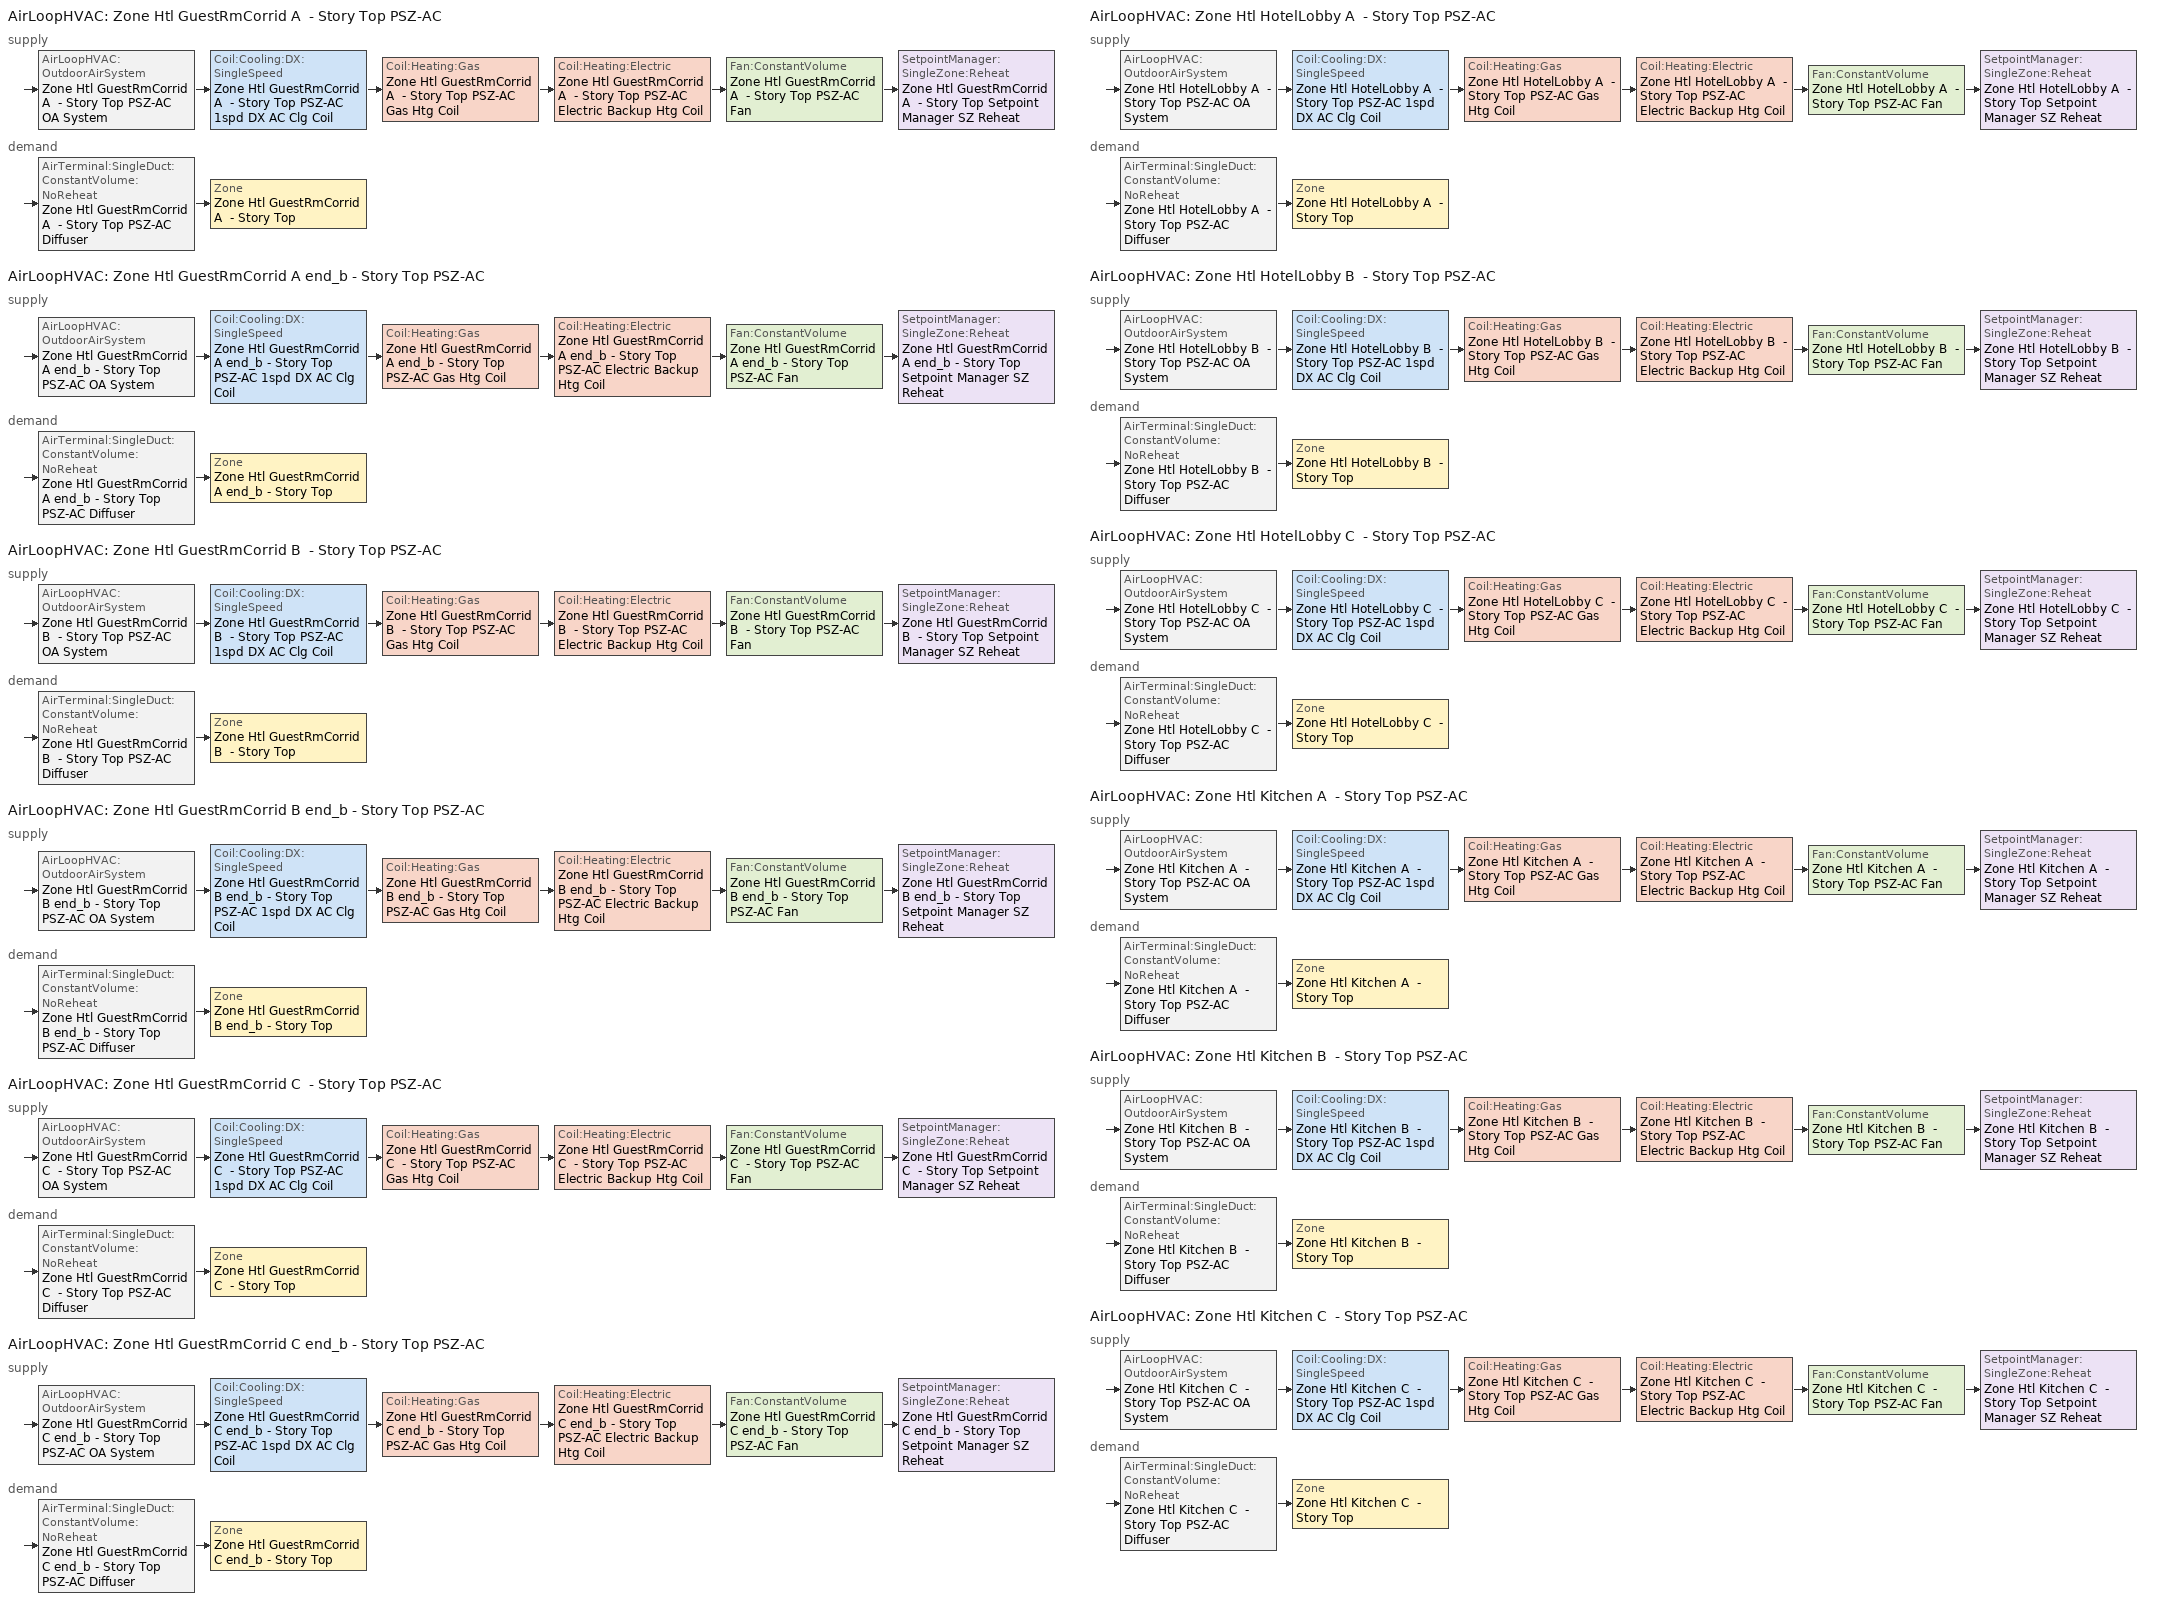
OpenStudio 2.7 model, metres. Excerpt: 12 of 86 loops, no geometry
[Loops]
AirLoopHVAC 'Zone Htl GuestRmCorrid A  - Story Top PSZ-AC'
 supply: AirLoopHVAC:OutdoorAirSystem 'Zone Htl GuestRmCorrid A  - Story Top PSZ-AC OA System' > Coil:Cooling:DX:SingleSpeed 'Zone Htl GuestRmCorrid A  - Story Top PSZ-AC 1spd DX AC Clg Coil' > Coil:Heating:Gas 'Zone Htl GuestRmCorrid A  - Story Top PSZ-AC Gas Htg Coil' > Coil:Heating:Electric 'Zone Htl GuestRmCorrid A  - Story Top PSZ-AC Electric Backup Htg Coil' > Fan:ConstantVolume 'Zone Htl GuestRmCorrid A  - Story Top PSZ-AC Fan' > SetpointManager:SingleZone:Reheat 'Zone Htl GuestRmCorrid A  - Story Top Setpoint Manager SZ Reheat'
 demand: AirTerminal:SingleDuct:ConstantVolume:NoReheat 'Zone Htl GuestRmCorrid A  - Story Top PSZ-AC Diffuser' > Zone 'Zone Htl GuestRmCorrid A  - Story Top'
AirLoopHVAC 'Zone Htl GuestRmCorrid A end_b - Story Top PSZ-AC'
 supply: AirLoopHVAC:OutdoorAirSystem 'Zone Htl GuestRmCorrid A end_b - Story Top PSZ-AC OA System' > Coil:Cooling:DX:SingleSpeed 'Zone Htl GuestRmCorrid A end_b - Story Top PSZ-AC 1spd DX AC Clg Coil' > Coil:Heating:Gas 'Zone Htl GuestRmCorrid A end_b - Story Top PSZ-AC Gas Htg Coil' > Coil:Heating:Electric 'Zone Htl GuestRmCorrid A end_b - Story Top PSZ-AC Electric Backup Htg Coil' > Fan:ConstantVolume 'Zone Htl GuestRmCorrid A end_b - Story Top PSZ-AC Fan' > SetpointManager:SingleZone:Reheat 'Zone Htl GuestRmCorrid A end_b - Story Top Setpoint Manager SZ Reheat'
 demand: AirTerminal:SingleDuct:ConstantVolume:NoReheat 'Zone Htl GuestRmCorrid A end_b - Story Top PSZ-AC Diffuser' > Zone 'Zone Htl GuestRmCorrid A end_b - Story Top'
AirLoopHVAC 'Zone Htl GuestRmCorrid B  - Story Top PSZ-AC'
 supply: AirLoopHVAC:OutdoorAirSystem 'Zone Htl GuestRmCorrid B  - Story Top PSZ-AC OA System' > Coil:Cooling:DX:SingleSpeed 'Zone Htl GuestRmCorrid B  - Story Top PSZ-AC 1spd DX AC Clg Coil' > Coil:Heating:Gas 'Zone Htl GuestRmCorrid B  - Story Top PSZ-AC Gas Htg Coil' > Coil:Heating:Electric 'Zone Htl GuestRmCorrid B  - Story Top PSZ-AC Electric Backup Htg Coil' > Fan:ConstantVolume 'Zone Htl GuestRmCorrid B  - Story Top PSZ-AC Fan' > SetpointManager:SingleZone:Reheat 'Zone Htl GuestRmCorrid B  - Story Top Setpoint Manager SZ Reheat'
 demand: AirTerminal:SingleDuct:ConstantVolume:NoReheat 'Zone Htl GuestRmCorrid B  - Story Top PSZ-AC Diffuser' > Zone 'Zone Htl GuestRmCorrid B  - Story Top'
AirLoopHVAC 'Zone Htl GuestRmCorrid B end_b - Story Top PSZ-AC'
 supply: AirLoopHVAC:OutdoorAirSystem 'Zone Htl GuestRmCorrid B end_b - Story Top PSZ-AC OA System' > Coil:Cooling:DX:SingleSpeed 'Zone Htl GuestRmCorrid B end_b - Story Top PSZ-AC 1spd DX AC Clg Coil' > Coil:Heating:Gas 'Zone Htl GuestRmCorrid B end_b - Story Top PSZ-AC Gas Htg Coil' > Coil:Heating:Electric 'Zone Htl GuestRmCorrid B end_b - Story Top PSZ-AC Electric Backup Htg Coil' > Fan:ConstantVolume 'Zone Htl GuestRmCorrid B end_b - Story Top PSZ-AC Fan' > SetpointManager:SingleZone:Reheat 'Zone Htl GuestRmCorrid B end_b - Story Top Setpoint Manager SZ Reheat'
 demand: AirTerminal:SingleDuct:ConstantVolume:NoReheat 'Zone Htl GuestRmCorrid B end_b - Story Top PSZ-AC Diffuser' > Zone 'Zone Htl GuestRmCorrid B end_b - Story Top'
AirLoopHVAC 'Zone Htl GuestRmCorrid C  - Story Top PSZ-AC'
 supply: AirLoopHVAC:OutdoorAirSystem 'Zone Htl GuestRmCorrid C  - Story Top PSZ-AC OA System' > Coil:Cooling:DX:SingleSpeed 'Zone Htl GuestRmCorrid C  - Story Top PSZ-AC 1spd DX AC Clg Coil' > Coil:Heating:Gas 'Zone Htl GuestRmCorrid C  - Story Top PSZ-AC Gas Htg Coil' > Coil:Heating:Electric 'Zone Htl GuestRmCorrid C  - Story Top PSZ-AC Electric Backup Htg Coil' > Fan:ConstantVolume 'Zone Htl GuestRmCorrid C  - Story Top PSZ-AC Fan' > SetpointManager:SingleZone:Reheat 'Zone Htl GuestRmCorrid C  - Story Top Setpoint Manager SZ Reheat'
 demand: AirTerminal:SingleDuct:ConstantVolume:NoReheat 'Zone Htl GuestRmCorrid C  - Story Top PSZ-AC Diffuser' > Zone 'Zone Htl GuestRmCorrid C  - Story Top'
AirLoopHVAC 'Zone Htl GuestRmCorrid C end_b - Story Top PSZ-AC'
 supply: AirLoopHVAC:OutdoorAirSystem 'Zone Htl GuestRmCorrid C end_b - Story Top PSZ-AC OA System' > Coil:Cooling:DX:SingleSpeed 'Zone Htl GuestRmCorrid C end_b - Story Top PSZ-AC 1spd DX AC Clg Coil' > Coil:Heating:Gas 'Zone Htl GuestRmCorrid C end_b - Story Top PSZ-AC Gas Htg Coil' > Coil:Heating:Electric 'Zone Htl GuestRmCorrid C end_b - Story Top PSZ-AC Electric Backup Htg Coil' > Fan:ConstantVolume 'Zone Htl GuestRmCorrid C end_b - Story Top PSZ-AC Fan' > SetpointManager:SingleZone:Reheat 'Zone Htl GuestRmCorrid C end_b - Story Top Setpoint Manager SZ Reheat'
 demand: AirTerminal:SingleDuct:ConstantVolume:NoReheat 'Zone Htl GuestRmCorrid C end_b - Story Top PSZ-AC Diffuser' > Zone 'Zone Htl GuestRmCorrid C end_b - Story Top'
AirLoopHVAC 'Zone Htl HotelLobby A  - Story Top PSZ-AC'
 supply: AirLoopHVAC:OutdoorAirSystem 'Zone Htl HotelLobby A  - Story Top PSZ-AC OA System' > Coil:Cooling:DX:SingleSpeed 'Zone Htl HotelLobby A  - Story Top PSZ-AC 1spd DX AC Clg Coil' > Coil:Heating:Gas 'Zone Htl HotelLobby A  - Story Top PSZ-AC Gas Htg Coil' > Coil:Heating:Electric 'Zone Htl HotelLobby A  - Story Top PSZ-AC Electric Backup Htg Coil' > Fan:ConstantVolume 'Zone Htl HotelLobby A  - Story Top PSZ-AC Fan' > SetpointManager:SingleZone:Reheat 'Zone Htl HotelLobby A  - Story Top Setpoint Manager SZ Reheat'
 demand: AirTerminal:SingleDuct:ConstantVolume:NoReheat 'Zone Htl HotelLobby A  - Story Top PSZ-AC Diffuser' > Zone 'Zone Htl HotelLobby A  - Story Top'
AirLoopHVAC 'Zone Htl HotelLobby B  - Story Top PSZ-AC'
 supply: AirLoopHVAC:OutdoorAirSystem 'Zone Htl HotelLobby B  - Story Top PSZ-AC OA System' > Coil:Cooling:DX:SingleSpeed 'Zone Htl HotelLobby B  - Story Top PSZ-AC 1spd DX AC Clg Coil' > Coil:Heating:Gas 'Zone Htl HotelLobby B  - Story Top PSZ-AC Gas Htg Coil' > Coil:Heating:Electric 'Zone Htl HotelLobby B  - Story Top PSZ-AC Electric Backup Htg Coil' > Fan:ConstantVolume 'Zone Htl HotelLobby B  - Story Top PSZ-AC Fan' > SetpointManager:SingleZone:Reheat 'Zone Htl HotelLobby B  - Story Top Setpoint Manager SZ Reheat'
 demand: AirTerminal:SingleDuct:ConstantVolume:NoReheat 'Zone Htl HotelLobby B  - Story Top PSZ-AC Diffuser' > Zone 'Zone Htl HotelLobby B  - Story Top'
AirLoopHVAC 'Zone Htl HotelLobby C  - Story Top PSZ-AC'
 supply: AirLoopHVAC:OutdoorAirSystem 'Zone Htl HotelLobby C  - Story Top PSZ-AC OA System' > Coil:Cooling:DX:SingleSpeed 'Zone Htl HotelLobby C  - Story Top PSZ-AC 1spd DX AC Clg Coil' > Coil:Heating:Gas 'Zone Htl HotelLobby C  - Story Top PSZ-AC Gas Htg Coil' > Coil:Heating:Electric 'Zone Htl HotelLobby C  - Story Top PSZ-AC Electric Backup Htg Coil' > Fan:ConstantVolume 'Zone Htl HotelLobby C  - Story Top PSZ-AC Fan' > SetpointManager:SingleZone:Reheat 'Zone Htl HotelLobby C  - Story Top Setpoint Manager SZ Reheat'
 demand: AirTerminal:SingleDuct:ConstantVolume:NoReheat 'Zone Htl HotelLobby C  - Story Top PSZ-AC Diffuser' > Zone 'Zone Htl HotelLobby C  - Story Top'
AirLoopHVAC 'Zone Htl Kitchen A  - Story Top PSZ-AC'
 supply: AirLoopHVAC:OutdoorAirSystem 'Zone Htl Kitchen A  - Story Top PSZ-AC OA System' > Coil:Cooling:DX:SingleSpeed 'Zone Htl Kitchen A  - Story Top PSZ-AC 1spd DX AC Clg Coil' > Coil:Heating:Gas 'Zone Htl Kitchen A  - Story Top PSZ-AC Gas Htg Coil' > Coil:Heating:Electric 'Zone Htl Kitchen A  - Story Top PSZ-AC Electric Backup Htg Coil' > Fan:ConstantVolume 'Zone Htl Kitchen A  - Story Top PSZ-AC Fan' > SetpointManager:SingleZone:Reheat 'Zone Htl Kitchen A  - Story Top Setpoint Manager SZ Reheat'
 demand: AirTerminal:SingleDuct:ConstantVolume:NoReheat 'Zone Htl Kitchen A  - Story Top PSZ-AC Diffuser' > Zone 'Zone Htl Kitchen A  - Story Top'
AirLoopHVAC 'Zone Htl Kitchen B  - Story Top PSZ-AC'
 supply: AirLoopHVAC:OutdoorAirSystem 'Zone Htl Kitchen B  - Story Top PSZ-AC OA System' > Coil:Cooling:DX:SingleSpeed 'Zone Htl Kitchen B  - Story Top PSZ-AC 1spd DX AC Clg Coil' > Coil:Heating:Gas 'Zone Htl Kitchen B  - Story Top PSZ-AC Gas Htg Coil' > Coil:Heating:Electric 'Zone Htl Kitchen B  - Story Top PSZ-AC Electric Backup Htg Coil' > Fan:ConstantVolume 'Zone Htl Kitchen B  - Story Top PSZ-AC Fan' > SetpointManager:SingleZone:Reheat 'Zone Htl Kitchen B  - Story Top Setpoint Manager SZ Reheat'
 demand: AirTerminal:SingleDuct:ConstantVolume:NoReheat 'Zone Htl Kitchen B  - Story Top PSZ-AC Diffuser' > Zone 'Zone Htl Kitchen B  - Story Top'
AirLoopHVAC 'Zone Htl Kitchen C  - Story Top PSZ-AC'
 supply: AirLoopHVAC:OutdoorAirSystem 'Zone Htl Kitchen C  - Story Top PSZ-AC OA System' > Coil:Cooling:DX:SingleSpeed 'Zone Htl Kitchen C  - Story Top PSZ-AC 1spd DX AC Clg Coil' > Coil:Heating:Gas 'Zone Htl Kitchen C  - Story Top PSZ-AC Gas Htg Coil' > Coil:Heating:Electric 'Zone Htl Kitchen C  - Story Top PSZ-AC Electric Backup Htg Coil' > Fan:ConstantVolume 'Zone Htl Kitchen C  - Story Top PSZ-AC Fan' > SetpointManager:SingleZone:Reheat 'Zone Htl Kitchen C  - Story Top Setpoint Manager SZ Reheat'
 demand: AirTerminal:SingleDuct:ConstantVolume:NoReheat 'Zone Htl Kitchen C  - Story Top PSZ-AC Diffuser' > Zone 'Zone Htl Kitchen C  - Story Top'
[Sizing:Zone] Zone Cooling Design Supply Air Temperature Input Method=SupplyAirTemperature; Zone Cooling Design Supply Air Temperature {C}=12.7778; Zone Cooling Design Supply Air Temperature Difference {deltaC}=11.11; Zone Heating Design Supply Air Temperature Input Method=SupplyAirTemperature; Zone Heating Design Supply Air Temperature {C}=50; Zone Heating Design Supply Air Temperature Difference {deltaC}=11.11; Zone Cooling Design Supply Air Humidity Ratio {kg-H2O/kg-air}=0.0085; Zone Heating Design Supply Air Humidity Ratio {kg-H2O/kg-air}=0.008; Cooling Design Air Flow Method=DesignDay; Heating Design Air Flow Method=DesignDay; Account for Dedicated Outdoor Air System=No; Dedicated Outdoor Air System Control Strategy=NeutralSupplyAir; Dedicated Outdoor Air Low Setpoint Temperature for Design {C}=autosize; Dedicated Outdoor Air High Setpoint Temperature for Design {C}=autosize
Zone Htl Kitchen A  - Story Top; Zone Htl Kitchen B  - Story Top; Zone Htl Kitchen C  - Story Top; Zone Htl HotelLobby A  - Story Top; Zone Htl HotelLobby B  - Story Top; Zone Htl HotelLobby C  - Story Top; Zone Htl GuestRmCorrid A  - Story Top; Zone Htl GuestRmCorrid B  - Story Top; Zone Htl GuestRmCorrid C  - Story Top; Zone Htl GuestRmCorrid A end_b - Story Top; Zone Htl GuestRmCorrid B end_b - Story Top; Zone Htl GuestRmCorrid C end_b - Story Top
[Zone equipment]
Zone Htl Kitchen A  - Story Top: Zone Htl Kitchen A  - Story Top Exhaust Fan, Zone Htl Kitchen A  - Story Top PSZ-AC Diffuser
Zone Htl Kitchen B  - Story Top: Zone Htl Kitchen B  - Story Top Exhaust Fan, Zone Htl Kitchen B  - Story Top PSZ-AC Diffuser
Zone Htl Kitchen C  - Story Top: Zone Htl Kitchen C  - Story Top Exhaust Fan, Zone Htl Kitchen C  - Story Top PSZ-AC Diffuser
Zone Htl HotelLobby A  - Story Top: Zone Htl HotelLobby A  - Story Top PSZ-AC Diffuser
Zone Htl HotelLobby B  - Story Top: Zone Htl HotelLobby B  - Story Top PSZ-AC Diffuser
Zone Htl HotelLobby C  - Story Top: Zone Htl HotelLobby C  - Story Top PSZ-AC Diffuser
Zone Htl GuestRmCorrid A  - Story Top: Zone Htl GuestRmCorrid A  - Story Top PSZ-AC Diffuser
Zone Htl GuestRmCorrid B  - Story Top: Zone Htl GuestRmCorrid B  - Story Top PSZ-AC Diffuser
Zone Htl GuestRmCorrid C  - Story Top: Zone Htl GuestRmCorrid C  - Story Top PSZ-AC Diffuser
Zone Htl GuestRmCorrid A end_b - Story Top: Zone Htl GuestRmCorrid A end_b - Story Top PSZ-AC Diffuser
Zone Htl GuestRmCorrid B end_b - Story Top: Zone Htl GuestRmCorrid B end_b - Story Top PSZ-AC Diffuser
Zone Htl GuestRmCorrid C end_b - Story Top: Zone Htl GuestRmCorrid C end_b - Story Top PSZ-AC Diffuser
[Fan:ZoneExhaust] Availability Schedule=DEER Hotel Kitchen Exhaust Fan DCV Schedule; Fan Total Efficiency=0.429; Pressure Rise {Pa}=124.544; System Availability Manager Coupling Mode=Decoupled
Name | Maximum Flow Rate {m3/s}
Zone Htl Kitchen A  - Story Top Exhaust Fan; Zone Htl Kitchen C  - Story Top Exhaust Fan | 0.0985202
Zone Htl Kitchen B  - Story Top Exhaust Fan | 0.495429
[AirLoopHVAC] Availability Schedule=Always On Discrete; Design Supply Air Flow Rate {m3/s}=AutoSize
Zone Htl GuestRmCorrid A  - Story Top PSZ-AC; Zone Htl GuestRmCorrid A end_b - Story Top PSZ-AC; Zone Htl GuestRmCorrid B  - Story Top PSZ-AC; Zone Htl GuestRmCorrid B end_b - Story Top PSZ-AC; Zone Htl GuestRmCorrid C  - Story Top PSZ-AC; Zone Htl GuestRmCorrid C end_b - Story Top PSZ-AC; Zone Htl HotelLobby A  - Story Top PSZ-AC; Zone Htl HotelLobby B  - Story Top PSZ-AC; Zone Htl HotelLobby C  - Story Top PSZ-AC; Zone Htl Kitchen A  - Story Top PSZ-AC; Zone Htl Kitchen B  - Story Top PSZ-AC; Zone Htl Kitchen C  - Story Top PSZ-AC
[Sizing:System] Type of Load to Size On=Sensible; Design Outdoor Air Flow Rate {m3/s}=Autosize; Central Heating Maximum System Air Flow Ratio=1; Preheat Design Temperature {C}=7.22222; Preheat Design Humidity Ratio {kg-H2O/kg-Air}=0.008; Precool Design Temperature {C}=12.7778; Precool Design Humidity Ratio {kg-H2O/kg-Air}=0.008; Central Cooling Design Supply Air Temperature {C}=12.7778; Central Heating Design Supply Air Temperature {C}=50; Sizing Option=Coincident; 100% Outdoor Air in Cooling=No; 100% Outdoor Air in Heating=No; Central Cooling Design Supply Air Humidity Ratio {kg-H2O/kg-Air}=0.0085; Central Heating Design Supply Air Humidity Ratio {kg-H2O/kg-Air}=0.008; Cooling Design Air Flow Method=DesignDay; Cooling Design Air Flow Rate {m3/s}=0; Heating Design Air Flow Method=DesignDay; Heating Design Air Flow Rate {m3/s}=0; System Outdoor Air Method=ZoneSum; Zone Maximum Outdoor Air Fraction=1; Cooling Supply Air Flow Rate Per Floor Area {m3/s-m2}=0.00996765; Cooling Fraction of Autosized Cooling Supply Air Flow Rate=1; Cooling Supply Air Flow Rate Per Unit Cooling Capacity {m3/s-W}=3.94755e-05; Heating Supply Air Flow Rate Per Floor Area {m3/s-m2}=0.00996765; Heating Fraction of Autosized Heating Supply Air Flow Rate=1; Heating Fraction of Autosized Cooling Supply Air Flow Rate=1; Heating Supply Air Flow Rate Per Unit Heating Capacity {m3/s-W}=3.15882e-05; Cooling Design Capacity Method=CoolingDesignCapacity; Cooling Design Capacity {W}=autosize; Cooling Design Capacity Per Floor Area {W/m2}=234.7; Fraction of Autosized Cooling Design Capacity=1; Heating Design Capacity Method=HeatingDesignCapacity; Heating Design Capacity {W}=autosize; Heating Design Capacity Per Floor Area {W/m2}=157; Fraction of Autosized Heating Design Capacity=1; Central Cooling Capacity Control Method=OnOff
Zone Htl GuestRmCorrid A  - Story Top PSZ-AC; Zone Htl GuestRmCorrid A end_b - Story Top PSZ-AC; Zone Htl GuestRmCorrid B  - Story Top PSZ-AC; Zone Htl GuestRmCorrid B end_b - Story Top PSZ-AC; Zone Htl GuestRmCorrid C  - Story Top PSZ-AC; Zone Htl GuestRmCorrid C end_b - Story Top PSZ-AC; Zone Htl HotelLobby A  - Story Top PSZ-AC; Zone Htl HotelLobby B  - Story Top PSZ-AC; Zone Htl HotelLobby C  - Story Top PSZ-AC; Zone Htl Kitchen A  - Story Top PSZ-AC; Zone Htl Kitchen B  - Story Top PSZ-AC; Zone Htl Kitchen C  - Story Top PSZ-AC
[Controller:OutdoorAir] Minimum Outdoor Air Flow Rate {m3/s}=0; Maximum Outdoor Air Flow Rate {m3/s}=Autosize; Economizer Control Type=NoEconomizer; Economizer Control Action Type=ModulateFlow; Economizer Maximum Limit Dry-Bulb Temperature {C}=28; Economizer Maximum Limit Enthalpy {J/kg}=64000; Lockout Type=NoLockout; Minimum Limit Type=FixedMinimum; Minimum Outdoor Air Schedule=Always On Discrete; High Humidity Control=No; Heat Recovery Bypass Control Type=BypassWhenWithinEconomizerLimits
Name | Controller Mechanical Ventilation
Zone Htl GuestRmCorrid A  - Story Top PSZ-AC OA System Controller | Controller Mechanical Ventilation 60
Zone Htl GuestRmCorrid A end_b - Story Top PSZ-AC OA System Controller | Controller Mechanical Ventilation 61
Zone Htl GuestRmCorrid B  - Story Top PSZ-AC OA System Controller | Controller Mechanical Ventilation 62
Zone Htl GuestRmCorrid B end_b - Story Top PSZ-AC OA System Controller | Controller Mechanical Ventilation 63
Zone Htl GuestRmCorrid C  - Story Top PSZ-AC OA System Controller | Controller Mechanical Ventilation 64
Zone Htl GuestRmCorrid C end_b - Story Top PSZ-AC OA System Controller | Controller Mechanical Ventilation 65
Zone Htl HotelLobby A  - Story Top PSZ-AC OA System Controller | Controller Mechanical Ventilation 66
Zone Htl HotelLobby B  - Story Top PSZ-AC OA System Controller | Controller Mechanical Ventilation 67
Zone Htl HotelLobby C  - Story Top PSZ-AC OA System Controller | Controller Mechanical Ventilation 68
Zone Htl Kitchen A  - Story Top PSZ-AC OA System Controller | Controller Mechanical Ventilation 69
Zone Htl Kitchen B  - Story Top PSZ-AC OA System Controller | Controller Mechanical Ventilation 70
Zone Htl Kitchen C  - Story Top PSZ-AC OA System Controller | Controller Mechanical Ventilation 71
[Controller:MechanicalVentilation] Availability Schedule=Always On Discrete; System Outdoor Air Method=ZoneSum
Controller Mechanical Ventilation 60; Controller Mechanical Ventilation 61; Controller Mechanical Ventilation 62; Controller Mechanical Ventilation 63; Controller Mechanical Ventilation 64; Controller Mechanical Ventilation 65; Controller Mechanical Ventilation 66; Controller Mechanical Ventilation 67; Controller Mechanical Ventilation 68; Controller Mechanical Ventilation 69; Controller Mechanical Ventilation 70; Controller Mechanical Ventilation 71
[AirLoopHVAC:OutdoorAirSystem]
Name | Controller
Zone Htl GuestRmCorrid A  - Story Top PSZ-AC OA System | Zone Htl GuestRmCorrid A  - Story Top PSZ-AC OA System Controller
Zone Htl GuestRmCorrid A end_b - Story Top PSZ-AC OA System | Zone Htl GuestRmCorrid A end_b - Story Top PSZ-AC OA System Controller
Zone Htl GuestRmCorrid B  - Story Top PSZ-AC OA System | Zone Htl GuestRmCorrid B  - Story Top PSZ-AC OA System Controller
Zone Htl GuestRmCorrid B end_b - Story Top PSZ-AC OA System | Zone Htl GuestRmCorrid B end_b - Story Top PSZ-AC OA System Controller
Zone Htl GuestRmCorrid C  - Story Top PSZ-AC OA System | Zone Htl GuestRmCorrid C  - Story Top PSZ-AC OA System Controller
Zone Htl GuestRmCorrid C end_b - Story Top PSZ-AC OA System | Zone Htl GuestRmCorrid C end_b - Story Top PSZ-AC OA System Controller
Zone Htl HotelLobby A  - Story Top PSZ-AC OA System | Zone Htl HotelLobby A  - Story Top PSZ-AC OA System Controller
Zone Htl HotelLobby B  - Story Top PSZ-AC OA System | Zone Htl HotelLobby B  - Story Top PSZ-AC OA System Controller
Zone Htl HotelLobby C  - Story Top PSZ-AC OA System | Zone Htl HotelLobby C  - Story Top PSZ-AC OA System Controller
Zone Htl Kitchen A  - Story Top PSZ-AC OA System | Zone Htl Kitchen A  - Story Top PSZ-AC OA System Controller
Zone Htl Kitchen B  - Story Top PSZ-AC OA System | Zone Htl Kitchen B  - Story Top PSZ-AC OA System Controller
Zone Htl Kitchen C  - Story Top PSZ-AC OA System | Zone Htl Kitchen C  - Story Top PSZ-AC OA System Controller
[SetpointManager:SingleZone:Reheat] Minimum Supply Air Temperature {C}=12.7778; Maximum Supply Air Temperature {C}=50
Name | Control Zone | Setpoint Node or NodeList
Zone Htl GuestRmCorrid A  - Story Top Setpoint Manager SZ Reheat | Zone Htl GuestRmCorrid A  - Story Top | Zone Htl GuestRmCorrid A  - Story Top PSZ-AC Supply Outlet Node
Zone Htl GuestRmCorrid A end_b - Story Top Setpoint Manager SZ Reheat | Zone Htl GuestRmCorrid A end_b - Story Top | Zone Htl GuestRmCorrid A end_b - Story Top PSZ-AC Supply Outlet Node
Zone Htl GuestRmCorrid B  - Story Top Setpoint Manager SZ Reheat | Zone Htl GuestRmCorrid B  - Story Top | Zone Htl GuestRmCorrid B  - Story Top PSZ-AC Supply Outlet Node
Zone Htl GuestRmCorrid B end_b - Story Top Setpoint Manager SZ Reheat | Zone Htl GuestRmCorrid B end_b - Story Top | Zone Htl GuestRmCorrid B end_b - Story Top PSZ-AC Supply Outlet Node
Zone Htl GuestRmCorrid C  - Story Top Setpoint Manager SZ Reheat | Zone Htl GuestRmCorrid C  - Story Top | Zone Htl GuestRmCorrid C  - Story Top PSZ-AC Supply Outlet Node
Zone Htl GuestRmCorrid C end_b - Story Top Setpoint Manager SZ Reheat | Zone Htl GuestRmCorrid C end_b - Story Top | Zone Htl GuestRmCorrid C end_b - Story Top PSZ-AC Supply Outlet Node
Zone Htl HotelLobby A  - Story Top Setpoint Manager SZ Reheat | Zone Htl HotelLobby A  - Story Top | Zone Htl HotelLobby A  - Story Top PSZ-AC Supply Outlet Node
Zone Htl HotelLobby B  - Story Top Setpoint Manager SZ Reheat | Zone Htl HotelLobby B  - Story Top | Zone Htl HotelLobby B  - Story Top PSZ-AC Supply Outlet Node
Zone Htl HotelLobby C  - Story Top Setpoint Manager SZ Reheat | Zone Htl HotelLobby C  - Story Top | Zone Htl HotelLobby C  - Story Top PSZ-AC Supply Outlet Node
Zone Htl Kitchen A  - Story Top Setpoint Manager SZ Reheat | Zone Htl Kitchen A  - Story Top | Zone Htl Kitchen A  - Story Top PSZ-AC Supply Outlet Node
Zone Htl Kitchen B  - Story Top Setpoint Manager SZ Reheat | Zone Htl Kitchen B  - Story Top | Zone Htl Kitchen B  - Story Top PSZ-AC Supply Outlet Node
Zone Htl Kitchen C  - Story Top Setpoint Manager SZ Reheat | Zone Htl Kitchen C  - Story Top | Zone Htl Kitchen C  - Story Top PSZ-AC Supply Outlet Node
[Fan:ConstantVolume] Availability Schedule=Always On Discrete; Fan Total Efficiency=0.54; Pressure Rise {Pa}=622.722; Maximum Flow Rate {m3/s}=AutoSize; Motor Efficiency=0.9; Motor In Airstream Fraction=1
Zone Htl GuestRmCorrid A  - Story Top PSZ-AC Fan; Zone Htl GuestRmCorrid A end_b - Story Top PSZ-AC Fan; Zone Htl GuestRmCorrid B  - Story Top PSZ-AC Fan; Zone Htl GuestRmCorrid B end_b - Story Top PSZ-AC Fan; Zone Htl GuestRmCorrid C  - Story Top PSZ-AC Fan; Zone Htl GuestRmCorrid C end_b - Story Top PSZ-AC Fan; Zone Htl HotelLobby A  - Story Top PSZ-AC Fan; Zone Htl HotelLobby B  - Story Top PSZ-AC Fan; Zone Htl HotelLobby C  - Story Top PSZ-AC Fan; Zone Htl Kitchen A  - Story Top PSZ-AC Fan; Zone Htl Kitchen B  - Story Top PSZ-AC Fan; Zone Htl Kitchen C  - Story Top PSZ-AC Fan
[Coil:Heating:Gas] Availability Schedule=Always On Discrete; Gas Burner Efficiency=0.8; Nominal Capacity {W}=AutoSize; Parasitic Electric Load {W}=0; Parasitic Gas Load {W}=0
Zone Htl GuestRmCorrid A  - Story Top PSZ-AC Gas Htg Coil; Zone Htl GuestRmCorrid A end_b - Story Top PSZ-AC Gas Htg Coil; Zone Htl GuestRmCorrid B  - Story Top PSZ-AC Gas Htg Coil; Zone Htl GuestRmCorrid B end_b - Story Top PSZ-AC Gas Htg Coil; Zone Htl GuestRmCorrid C  - Story Top PSZ-AC Gas Htg Coil; Zone Htl GuestRmCorrid C end_b - Story Top PSZ-AC Gas Htg Coil; Zone Htl HotelLobby A  - Story Top PSZ-AC Gas Htg Coil; Zone Htl HotelLobby B  - Story Top PSZ-AC Gas Htg Coil; Zone Htl HotelLobby C  - Story Top PSZ-AC Gas Htg Coil; Zone Htl Kitchen A  - Story Top PSZ-AC Gas Htg Coil; Zone Htl Kitchen B  - Story Top PSZ-AC Gas Htg Coil; Zone Htl Kitchen C  - Story Top PSZ-AC Gas Htg Coil
[Coil:Heating:Electric] Availability Schedule=Always On Discrete; Efficiency=1
Zone Htl GuestRmCorrid A  - Story Top PSZ-AC Electric Backup Htg Coil; Zone Htl GuestRmCorrid A end_b - Story Top PSZ-AC Electric Backup Htg Coil; Zone Htl GuestRmCorrid B  - Story Top PSZ-AC Electric Backup Htg Coil; Zone Htl GuestRmCorrid B end_b - Story Top PSZ-AC Electric Backup Htg Coil; Zone Htl GuestRmCorrid C  - Story Top PSZ-AC Electric Backup Htg Coil; Zone Htl GuestRmCorrid C end_b - Story Top PSZ-AC Electric Backup Htg Coil; Zone Htl HotelLobby A  - Story Top PSZ-AC Electric Backup Htg Coil; Zone Htl HotelLobby B  - Story Top PSZ-AC Electric Backup Htg Coil; Zone Htl HotelLobby C  - Story Top PSZ-AC Electric Backup Htg Coil; Zone Htl Kitchen A  - Story Top PSZ-AC Electric Backup Htg Coil; Zone Htl Kitchen B  - Story Top PSZ-AC Electric Backup Htg Coil; Zone Htl Kitchen C  - Story Top PSZ-AC Electric Backup Htg Coil
[Coil:Cooling:DX:SingleSpeed] Availability Schedule=Always On Discrete; Rated Total Cooling Capacity {W}=autosize; Rated Sensible Heat Ratio=autosize; Rated COP {W/W}=3; Rated Air Flow Rate {m3/s}=autosize; Rated Evaporator Fan Power Per Volume Flow Rate {W/(m3/s)}=773.3; Condenser Type=AirCooled; Evaporative Condenser Effectiveness=0; Evaporative Condenser Air Flow Rate {m3/s}=Autosize; Evaporative Condenser Pump Rated Power Consumption {W}=Autosize; Crankcase Heater Capacity {W}=0; Maximum Outdoor Dry-Bulb Temperature for Crankcase Heater Operation {C}=0; Basin Heater Capacity {W/K}=0; Basin Heater Setpoint Temperature {C}=10
Name | Total Cooling Capacity Function of Temperature Curve | Total Cooling Capacity Function of Flow Fraction Curve | Energy Input Ratio Function of Temperature Curve | Energy Input Ratio Function of Flow Fraction Curve | Part Load Fraction Correlation Curve
Zone Htl GuestRmCorrid A  - Story Top PSZ-AC 1spd DX AC Clg Coil | Curve Biquadratic 241 | Curve Quadratic 359 | Curve Biquadratic 242 | Curve Quadratic 360 | Curve Quadratic 361
Zone Htl GuestRmCorrid A end_b - Story Top PSZ-AC 1spd DX AC Clg Coil | Curve Biquadratic 245 | Curve Quadratic 365 | Curve Biquadratic 246 | Curve Quadratic 366 | Curve Quadratic 367
Zone Htl GuestRmCorrid B  - Story Top PSZ-AC 1spd DX AC Clg Coil | Curve Biquadratic 249 | Curve Quadratic 371 | Curve Biquadratic 250 | Curve Quadratic 372 | Curve Quadratic 373
Zone Htl GuestRmCorrid B end_b - Story Top PSZ-AC 1spd DX AC Clg Coil | Curve Biquadratic 253 | Curve Quadratic 377 | Curve Biquadratic 254 | Curve Quadratic 378 | Curve Quadratic 379
Zone Htl GuestRmCorrid C  - Story Top PSZ-AC 1spd DX AC Clg Coil | Curve Biquadratic 257 | Curve Quadratic 383 | Curve Biquadratic 258 | Curve Quadratic 384 | Curve Quadratic 385
Zone Htl GuestRmCorrid C end_b - Story Top PSZ-AC 1spd DX AC Clg Coil | Curve Biquadratic 261 | Curve Quadratic 389 | Curve Biquadratic 262 | Curve Quadratic 390 | Curve Quadratic 391
Zone Htl HotelLobby A  - Story Top PSZ-AC 1spd DX AC Clg Coil | Curve Biquadratic 265 | Curve Quadratic 395 | Curve Biquadratic 266 | Curve Quadratic 396 | Curve Quadratic 397
Zone Htl HotelLobby B  - Story Top PSZ-AC 1spd DX AC Clg Coil | Curve Biquadratic 269 | Curve Quadratic 401 | Curve Biquadratic 270 | Curve Quadratic 402 | Curve Quadratic 403
Zone Htl HotelLobby C  - Story Top PSZ-AC 1spd DX AC Clg Coil | Curve Biquadratic 273 | Curve Quadratic 407 | Curve Biquadratic 274 | Curve Quadratic 408 | Curve Quadratic 409
Zone Htl Kitchen A  - Story Top PSZ-AC 1spd DX AC Clg Coil | Curve Biquadratic 277 | Curve Quadratic 413 | Curve Biquadratic 278 | Curve Quadratic 414 | Curve Quadratic 415
Zone Htl Kitchen B  - Story Top PSZ-AC 1spd DX AC Clg Coil | Curve Biquadratic 281 | Curve Quadratic 419 | Curve Biquadratic 282 | Curve Quadratic 420 | Curve Quadratic 421
Zone Htl Kitchen C  - Story Top PSZ-AC 1spd DX AC Clg Coil | Curve Biquadratic 285 | Curve Quadratic 425 | Curve Biquadratic 286 | Curve Quadratic 426 | Curve Quadratic 427
[AirTerminal:SingleDuct:ConstantVolume:NoReheat] Availability Schedule=Always On Discrete; Maximum Air Flow Rate {m3/s}=AutoSize
Zone Htl GuestRmCorrid A  - Story Top PSZ-AC Diffuser; Zone Htl GuestRmCorrid A end_b - Story Top PSZ-AC Diffuser; Zone Htl GuestRmCorrid B  - Story Top PSZ-AC Diffuser; Zone Htl GuestRmCorrid B end_b - Story Top PSZ-AC Diffuser; Zone Htl GuestRmCorrid C  - Story Top PSZ-AC Diffuser; Zone Htl GuestRmCorrid C end_b - Story Top PSZ-AC Diffuser; Zone Htl HotelLobby A  - Story Top PSZ-AC Diffuser; Zone Htl HotelLobby B  - Story Top PSZ-AC Diffuser; Zone Htl HotelLobby C  - Story Top PSZ-AC Diffuser; Zone Htl Kitchen A  - Story Top PSZ-AC Diffuser; Zone Htl Kitchen B  - Story Top PSZ-AC Diffuser; Zone Htl Kitchen C  - Story Top PSZ-AC Diffuser
[Schedule:Ruleset]
DEER Hotel Kitchen Exhaust Fan DCV Schedule: Default Day Schedule=DEER Hotel Kitchen Exhaust Fan DCV Schedule Default; Summer Design Day Schedule=DEER Hotel Kitchen Exhaust Fan DCV Schedule Summer Design Day; Winter Design Day Schedule=DEER Hotel Kitchen Exhaust Fan DCV Schedule Winter Design Day
[Schedule:Day]
DEER Hotel Kitchen Exhaust Fan DCV Schedule Default; DEER Hotel Kitchen Exhaust Fan DCV Schedule Winter Design Day; DEER Hotel Kitchen Exhaust Fan DCV Schedule Summer Design Day: 5, 0, 0, 8, 0, 0.83, 19, 0, 0.9, 23, 0, 0.83, 24, 0, 0
[Schedule:Constant]
Always On Discrete: Value=1
[Curve:Biquadratic] Minimum Value of x=-100; Maximum Value of x=100; Minimum Value of y=-100; Maximum Value of y=100
Name | Coefficient1 Constant | Coefficient2 x | Coefficient3 x**2 | Coefficient4 y | Coefficient5 y**2 | Coefficient6 x*y
Curve Biquadratic 241; Curve Biquadratic 245; Curve Biquadratic 249; Curve Biquadratic 253; Curve Biquadratic 257; Curve Biquadratic 261; Curve Biquadratic 265; Curve Biquadratic 269; Curve Biquadratic 273; Curve Biquadratic 277; Curve Biquadratic 281; Curve Biquadratic 285 | 0.971212 | -0.0152755 | 0.00144345 | -0.00039321 | -6.8364e-06 | -0.000290596
Curve Biquadratic 242; Curve Biquadratic 246; Curve Biquadratic 250; Curve Biquadratic 254; Curve Biquadratic 258; Curve Biquadratic 262; Curve Biquadratic 266; Curve Biquadratic 270; Curve Biquadratic 274; Curve Biquadratic 278; Curve Biquadratic 282; Curve Biquadratic 286 | 0.286871 | 0.0239022 | -0.000810648 | 0.0134585 | 0.000338936 | -0.000487004
[Curve:Quadratic]
Name | Coefficient1 Constant | Coefficient2 x | Coefficient3 x**2 | Minimum Value of x | Maximum Value of x | Minimum Curve Output | Maximum Curve Output
Curve Quadratic 359; Curve Quadratic 360; Curve Quadratic 365; Curve Quadratic 366; Curve Quadratic 371; Curve Quadratic 372; Curve Quadratic 377; Curve Quadratic 378; Curve Quadratic 383; Curve Quadratic 384; Curve Quadratic 389; Curve Quadratic 390; Curve Quadratic 395; Curve Quadratic 396; Curve Quadratic 401; Curve Quadratic 402; Curve Quadratic 407; Curve Quadratic 408; Curve Quadratic 413; Curve Quadratic 414; Curve Quadratic 419; Curve Quadratic 420; Curve Quadratic 425; Curve Quadratic 426 | 1 | 0 | 0 | -100 | 100
Curve Quadratic 361; Curve Quadratic 367; Curve Quadratic 373; Curve Quadratic 379; Curve Quadratic 385; Curve Quadratic 391; Curve Quadratic 397; Curve Quadratic 403; Curve Quadratic 409; Curve Quadratic 415; Curve Quadratic 421; Curve Quadratic 427 | 0.909496 | 0.0986477 | -0.00819488 | 0 | 1 | 0.7 | 1
